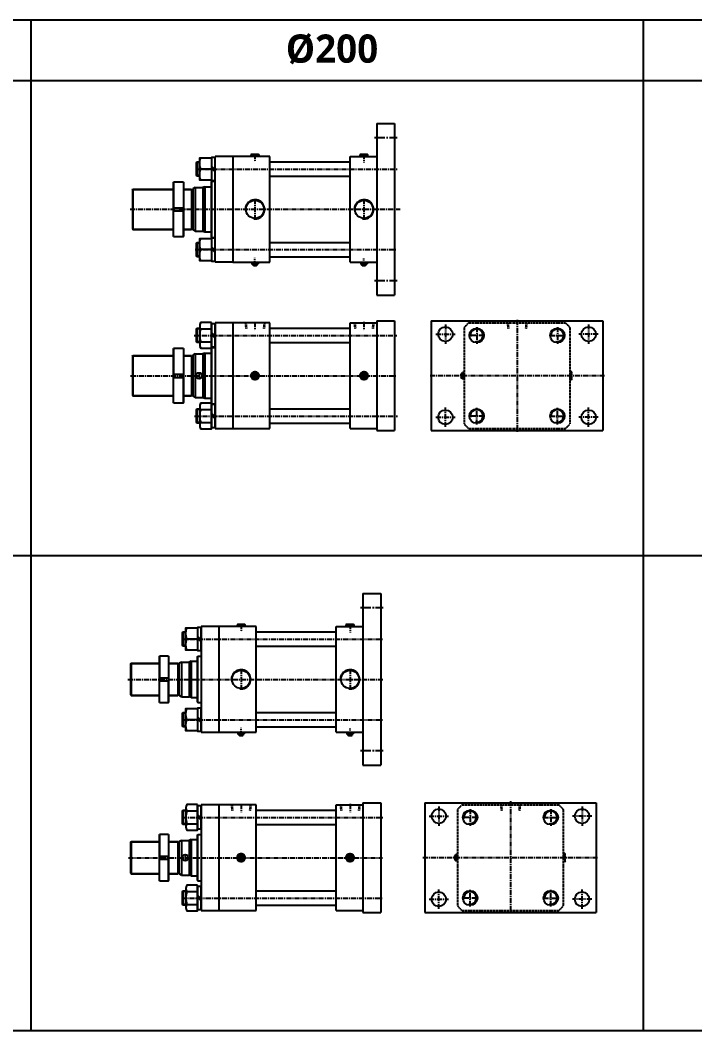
# Model space of a CAD drawing. Extents: x -819 to 29893, y -8942 to 3948.
# Drawn here: x 4789 to 6461, y 0 to 2506 of the extents above; entities that cross this region are included whole.
import ezdxf

# ---------------------------------------------------------------- set-up
doc = ezdxf.new("R2010")
doc.units = 0
doc.header["$LTSCALE"] = 10
doc.header["$MEASUREMENT"] = 0
for name, pattern in [('CENTER', [2, 1.25, -0.25, 0.25, -0.25]), ('CENTERX2', [4, 2.5, -0.5, 0.5, -0.5]), ('HIDDEN', [0.375, 0.25, -0.125])]:
    doc.linetypes.add(name, pattern=pattern)
doc.layers.get('0').update_dxf_attribs({"linetype": 'CONTINUOUS'})
for name, color, linetype in [('CEN', 1, 'CENTERX2'), ('CENTER', 1, 'CENTER'), ('DIM', 2, 'CONTINUOUS'), ('ML', 7, 'CONTINUOUS'), ('THIN', 3, 'CONTINUOUS')]:
    doc.layers.add(name, color=color, linetype=linetype)
doc.styles.add('문자', font='romans.shx')

msp = doc.modelspace()

# ---------------------------------------------------------------- linework, layer by layer
for p, q in [((8133.3, 2505.7), (0, 2505.7)), ((4816.4, 0), (4816.4, 2505.7)), ((6334.2, 0), (6334.2, 2505.7)), ((8133.3, 2355.7), (0, 2355.7)), ((8133.3, 1177.9), (0, 1177.9)), ((8133.3, 0), (0, 0))]:
    msp.add_line(p, q)
at = {"layer": 'CEN', "color": 1, "linetype": 'CENTER', "ltscale": 1.5}
for p, q in [((5723.3, 2214.3), (5667.3, 2214.3)), ((5723.3, 1859.3), (5667.3, 1859.3)), ((5688.8, 1048.9), (5632.8, 1048.9)), ((5688.8, 693.9), (5632.8, 693.9))]:
    msp.add_line(p, q, dxfattribs=at)
at = {"layer": 'CEN', "color": 1, "linetype": 'CENTER'}
for p, q in [((5843.3, 1751.2), (5843.3, 1703.2)), ((6198.3, 1751.2), (6198.3, 1703.2)), ((5819.3, 1727.2), (5867.3, 1727.2)), ((6222.3, 1727.2), (6174.3, 1727.2)), ((5843.3, 1497.2), (5843.3, 1545.2)), ((6198.3, 1497.2), (6198.3, 1545.2)), ((5819.3, 1521.2), (5867.3, 1521.2)), ((6222.3, 1521.2), (6174.3, 1521.2)), ((5826.9, 556.2), (5826.9, 508.2)), ((6181.9, 556.2), (6181.9, 508.2)), ((5802.9, 532.2), (5850.9, 532.2)), ((6205.9, 532.2), (6157.9, 532.2)), ((5802.9, 326.2), (5850.9, 326.2)), ((5826.9, 302.2), (5826.9, 350.2)), ((6205.9, 326.2), (6157.9, 326.2)), ((6181.9, 302.2), (6181.9, 350.2))]:
    msp.add_line(p, q, dxfattribs=at)
at = {"layer": 'CENTER'}
for p, q in [((5920.8, 1744.9), (5920.8, 1703.5)), ((6120.8, 1744.9), (6120.8, 1703.5)), ((5938.8, 1724.2), (5902.9, 1724.2)), ((6102.9, 1724.2), (6138.8, 1724.2)), ((5920.8, 1503.5), (5920.8, 1544.9)), ((6120.8, 1503.5), (6120.8, 1544.9)), ((5938.8, 1524.2), (5902.9, 1524.2)), ((6102.9, 1524.2), (6138.8, 1524.2)), ((5922.3, 529.2), (5886.4, 529.2)), ((5904.4, 549.9), (5904.4, 508.5)), ((6086.4, 529.2), (6122.3, 529.2)), ((6104.4, 549.9), (6104.4, 508.5)), ((5922.3, 329.2), (5886.4, 329.2)), ((5904.4, 308.5), (5904.4, 349.9)), ((6086.4, 329.2), (6122.3, 329.2)), ((6104.4, 308.5), (6104.4, 349.9))]:
    msp.add_line(p, q, dxfattribs=at)
at = {"layer": 'DIM', "color": 6, "linetype": 'HIDDEN'}
for p, q in [((5347.4, 1755.2), (5348.7, 1740.2)), ((5348.9, 1755.2), (5350.2, 1740.2)), ((5393.7, 1755.2), (5392.4, 1740.2)), ((5395.2, 1755.2), (5393.9, 1740.2)), ((5617.4, 1755.2), (5618.7, 1740.2)), ((5618.9, 1755.2), (5620.2, 1740.2)), ((5663.7, 1755.2), (5662.4, 1740.2)), ((5665.2, 1755.2), (5663.9, 1740.2)), ((5996.9, 1755.2), (5998.3, 1740.2)), ((5998.4, 1755.2), (5999.7, 1740.2)), ((6043.3, 1755.2), (6042, 1740.2)), ((6044.7, 1755.2), (6043.4, 1740.2)), ((5312.9, 560.2), (5314.2, 545.2)), ((5314.4, 560.2), (5315.7, 545.2)), ((5359.3, 560.2), (5357.9, 545.2)), ((5360.7, 560.2), (5359.4, 545.2)), ((5582.9, 560.2), (5584.2, 545.2)), ((5584.4, 560.2), (5585.7, 545.2)), ((5629.3, 560.2), (5627.9, 545.2)), ((5630.7, 560.2), (5629.4, 545.2)), ((5980.5, 560.2), (5981.8, 545.2)), ((5981.9, 560.2), (5983.3, 545.2)), ((6026.8, 560.2), (6025.5, 545.2)), ((6028.3, 560.2), (6027, 545.2))]:
    msp.add_line(p, q, dxfattribs=at)
at = {"layer": 'ML'}
for p, q in [((5673.3, 2249.3), (5673.3, 1824.3)), ((5673.3, 2249.3), (5717.3, 2249.3)), ((5717.3, 2249.3), (5717.3, 1824.3)), ((5408.3, 2167.8), (5272.3, 2167.8)), ((5272.3, 1905.8), (5272.3, 2167.8)), ((5316.3, 2167.8), (5316.3, 1905.8)), ((5362.3, 2172.8), (5361.3, 2171.8)), ((5381.3, 2171.8), (5361.3, 2171.8)), ((5361.3, 2171.8), (5361.3, 2167.8)), ((5380.3, 2172.8), (5362.3, 2172.8)), ((5380.3, 2172.8), (5381.3, 2171.8)), ((5381.3, 2167.8), (5381.3, 2171.8)), ((5408.3, 1905.8), (5408.3, 2167.8)), ((5607.3, 1905.8), (5607.3, 2167.8)), ((5607.3, 2167.8), (5673.3, 2167.8)), ((5632.3, 2172.8), (5631.3, 2171.8)), ((5651.3, 2171.8), (5631.3, 2171.8)), ((5631.3, 2171.8), (5631.3, 2167.8)), ((5650.3, 2172.8), (5632.3, 2172.8)), ((5650.3, 2172.8), (5651.3, 2171.8)), ((5651.3, 2167.8), (5651.3, 2171.8)), ((5228.5, 2118.8), (5228.5, 2154.8)), ((5263.3, 2136.8), (5236.8, 2136.8)), ((5263.3, 2143.8), (5272.3, 2134.8)), ((5263.3, 2138.7), (5272.3, 2129.7)), ((5262.3, 2104.8), (5264.3, 2106.8)), ((5264.3, 1966.8), (5264.3, 2106.8)), ((5264.3, 2106.8), (5272.3, 2106.8)), ((5067.3, 2085.3), (5068.8, 2086.8)), ((5067.3, 2085.3), (5067.3, 1988.3)), ((5068.8, 2086.8), (5168.1, 2086.8)), ((5068.8, 2086.8), (5068.8, 1986.8)), ((5168.1, 2103.3), (5169.1, 2104.3)), ((5168.1, 2103.3), (5168.1, 1970.3)), ((5169.1, 2104.3), (5169.1, 2040.8)), ((5194.1, 2104.3), (5169.1, 2104.3)), ((5194.1, 2104.3), (5194.1, 2040.8)), ((5194.1, 2104.3), (5195.1, 2103.3)), ((5195.1, 1970.3), (5195.1, 2103.3)), ((5195.1, 2086.8), (5214.3, 2086.8)), ((5214.3, 2086.8), (5214.3, 1986.8)), ((5214.3, 2085.3), (5217.3, 2085.3)), ((5223.3, 2090.8), (5217.3, 2087.3)), ((5217.3, 2087.3), (5217.3, 1986.2)), ((5223.3, 2090.8), (5223.3, 1982.8)), ((5223.3, 2090.8), (5242.3, 2090.8)), ((5247.3, 2092.8), (5242.3, 2090.8)), ((5242.3, 2090.8), (5242.3, 1982.8)), ((5247.3, 2092.8), (5247.3, 1980.8)), ((5247.3, 2092.8), (5262.3, 2092.8)), ((5262.3, 2104.8), (5262.3, 1968.8)), ((5168.1, 2040.8), (5195.1, 2040.8)), ((5168.1, 2032.8), (5195.1, 2032.8)), ((5169.1, 1969.3), (5169.1, 2032.8)), ((5194.1, 1969.3), (5194.1, 2032.8)), ((5067.3, 1988.3), (5068.8, 1986.8)), ((5068.8, 1986.8), (5168.1, 1986.8)), ((5195.1, 1986.8), (5214.3, 1986.8)), ((5214.3, 1988.3), (5217.3, 1988.3)), ((5223.3, 1982.8), (5217.3, 1986.2)), ((5223.3, 1982.8), (5242.3, 1982.8)), ((5242.3, 1982.8), (5247.3, 1980.8)), ((5247.3, 1980.8), (5262.3, 1980.8)), ((5169.1, 1969.3), (5168.1, 1970.3)), ((5169.1, 1969.3), (5194.1, 1969.3)), ((5194.1, 1969.3), (5195.1, 1970.3)), ((5228.5, 1918.8), (5228.5, 1954.8)), ((5264.3, 1966.8), (5262.3, 1968.8)), ((5264.3, 1966.8), (5272.3, 1966.8)), ((5263.3, 1936.8), (5236.8, 1936.8)), ((5263.3, 1943.8), (5272.3, 1934.8)), ((5263.3, 1938.7), (5272.3, 1929.7)), ((5316.3, 1905.8), (5272.3, 1905.8)), ((5316.3, 1905.8), (5408.3, 1905.8)), ((5363.3, 1905.8), (5363.3, 1901.8)), ((5370, 1900.8), (5370, 1905.8)), ((5372.6, 1900.8), (5372.6, 1905.8)), ((5379.3, 1905.8), (5379.3, 1901.8)), ((5607.3, 1905.8), (5673.3, 1905.8)), ((5633.3, 1905.8), (5633.3, 1901.8)), ((5640, 1900.8), (5640, 1905.8)), ((5642.6, 1900.8), (5642.6, 1905.8)), ((5649.3, 1905.8), (5649.3, 1901.8)), ((5363.3, 1901.8), (5370, 1901.8)), ((5364.3, 1900.8), (5363.3, 1901.8)), ((5364.3, 1900.8), (5378.3, 1900.8)), ((5366.3, 1900.8), (5366.3, 1898.8)), ((5366.3, 1898.8), (5376.3, 1898.8)), ((5367.3, 1897.8), (5366.3, 1898.8)), ((5367.3, 1897.8), (5375.3, 1897.8)), ((5379.3, 1901.8), (5372.6, 1901.8)), ((5375.3, 1897.8), (5376.3, 1898.8)), ((5376.3, 1900.8), (5376.3, 1898.8)), ((5378.3, 1900.8), (5379.3, 1901.8)), ((5633.3, 1901.8), (5640, 1901.8)), ((5634.3, 1900.8), (5633.3, 1901.8)), ((5634.3, 1900.8), (5648.3, 1900.8)), ((5636.3, 1900.8), (5636.3, 1898.8)), ((5637.3, 1897.8), (5636.3, 1898.8)), ((5636.3, 1898.8), (5646.3, 1898.8)), ((5637.3, 1897.8), (5645.3, 1897.8)), ((5649.3, 1901.8), (5642.6, 1901.8)), ((5645.3, 1897.8), (5646.3, 1898.8)), ((5646.3, 1900.8), (5646.3, 1898.8)), ((5648.3, 1900.8), (5649.3, 1901.8)), ((5673.3, 1824.3), (5717.3, 1824.3)), ((5316.3, 1755.2), (5272.3, 1755.2)), ((5272.3, 1755.2), (5272.3, 1493.2)), ((5316.3, 1755.2), (5316.3, 1493.2)), ((5408.3, 1755.2), (5316.3, 1755.2)), ((5408.3, 1493.2), (5408.3, 1755.2)), ((5607.3, 1493.2), (5607.3, 1755.2)), ((5607.3, 1755.2), (5673.3, 1755.2)), ((5673.3, 1760.2), (5673.3, 1488.2)), ((5673.3, 1760.2), (5717.3, 1760.2)), ((5717.3, 1760.2), (5717.3, 1488.2)), ((5808.3, 1760.2), (6233.3, 1760.2)), ((5808.3, 1760.2), (5808.3, 1488.2)), ((6233.3, 1760.2), (6233.3, 1488.2)), ((5228.5, 1706.2), (5228.5, 1742.2)), ((5234.3, 1748), (5234.3, 1700.4)), ((5236.8, 1740.1), (5263.3, 1740.1)), ((5263.3, 1731.3), (5272.3, 1722.3)), ((5236.8, 1708.4), (5263.3, 1708.4)), ((5263.3, 1726.2), (5272.3, 1717.2)), ((5168.1, 1690.7), (5169.1, 1691.7)), ((5168.1, 1690.7), (5168.1, 1557.7)), ((5194.1, 1691.7), (5169.1, 1691.7)), ((5169.1, 1691.7), (5169.1, 1628.2)), ((5194.1, 1691.7), (5194.1, 1628.2)), ((5194.1, 1691.7), (5195.1, 1690.7)), ((5195.1, 1557.7), (5195.1, 1690.7)), ((5247.3, 1680.2), (5242.3, 1678.2)), ((5247.3, 1680.2), (5247.3, 1568.2)), ((5247.3, 1680.2), (5262.3, 1680.2)), ((5262.3, 1692.2), (5262.6, 1692.5)), ((5262.3, 1692.2), (5262.3, 1556.2)), ((5263.3, 1693.2), (5264.3, 1694.2)), ((5264.3, 1694.2), (5272.3, 1694.2)), ((5264.3, 1554.2), (5264.3, 1694.2)), ((5067.3, 1672.7), (5068.8, 1674.2)), ((5067.3, 1672.7), (5067.3, 1575.7)), ((5068.8, 1674.2), (5168.1, 1674.2)), ((5068.8, 1674.2), (5068.8, 1574.2)), ((5195.1, 1674.2), (5214.3, 1674.2)), ((5214.3, 1674.2), (5214.3, 1574.2)), ((5214.3, 1672.7), (5217.3, 1672.7)), ((5223.3, 1678.2), (5217.3, 1674.8)), ((5217.3, 1674.8), (5217.3, 1573.7)), ((5223.3, 1678.2), (5242.3, 1678.2)), ((5223.3, 1678.2), (5223.3, 1570.2)), ((5242.3, 1678.2), (5242.3, 1570.2)), ((5370, 1632.1), (5363.4, 1625.5)), ((5372.6, 1632.1), (5379.2, 1625.5)), ((5640, 1632.1), (5633.4, 1625.5)), ((5642.6, 1632.1), (5649.2, 1625.5)), ((5168.1, 1628.2), (5195.1, 1628.2)), ((5168.1, 1620.2), (5195.1, 1620.2)), ((5169.1, 1556.7), (5169.1, 1620.2)), ((5194.1, 1556.7), (5194.1, 1620.2)), ((5363.4, 1622.9), (5370, 1616.3)), ((5379.2, 1622.9), (5372.6, 1616.3)), ((5633.4, 1622.9), (5640, 1616.3)), ((5649.2, 1622.9), (5642.6, 1616.3)), ((5067.3, 1575.7), (5068.8, 1574.2)), ((5068.8, 1574.2), (5168.1, 1574.2)), ((5169.1, 1556.7), (5168.1, 1557.7)), ((5169.1, 1556.7), (5194.1, 1556.7)), ((5194.1, 1556.7), (5195.1, 1557.7)), ((5195.1, 1574.2), (5214.3, 1574.2)), ((5214.3, 1575.7), (5217.3, 1575.7)), ((5223.3, 1570.2), (5217.3, 1573.7)), ((5223.3, 1570.2), (5242.3, 1570.2)), ((5242.3, 1570.2), (5247.3, 1568.2)), ((5247.3, 1568.2), (5262.3, 1568.2)), ((5262.6, 1556), (5262.3, 1556.2)), ((5264.3, 1554.2), (5263.3, 1555.2)), ((5264.3, 1554.2), (5272.3, 1554.2)), ((5228.5, 1506.2), (5228.5, 1542.2)), ((5234.3, 1548), (5234.3, 1500.4)), ((5236.8, 1540.1), (5263.3, 1540.1)), ((5263.3, 1531.3), (5272.3, 1522.3)), ((5236.8, 1508.4), (5263.3, 1508.4)), ((5263.3, 1526.2), (5272.3, 1517.2)), ((5272.3, 1493.2), (5408.3, 1493.2)), ((5607.3, 1493.2), (5673.3, 1493.2)), ((5673.3, 1488.2), (5717.3, 1488.2)), ((5808.3, 1488.2), (6233.3, 1488.2)), ((5638.8, 1083.9), (5638.8, 658.9)), ((5638.8, 1083.9), (5682.8, 1083.9)), ((5682.8, 1083.9), (5682.8, 658.9)), ((5281.8, 1002.4), (5237.8, 1002.4)), ((5237.8, 1002.4), (5237.8, 740.4)), ((5281.8, 1002.4), (5281.8, 740.4)), ((5373.8, 1002.4), (5281.8, 1002.4)), ((5327.8, 1007.4), (5326.8, 1006.4)), ((5346.8, 1006.4), (5326.8, 1006.4)), ((5326.8, 1006.4), (5326.8, 1002.4)), ((5345.8, 1007.4), (5327.8, 1007.4)), ((5345.8, 1007.4), (5346.8, 1006.4)), ((5346.8, 1002.4), (5346.8, 1006.4)), ((5373.8, 740.4), (5373.8, 1002.4)), ((5572.8, 740.4), (5572.8, 1002.4)), ((5572.8, 1002.4), (5638.8, 1002.4)), ((5597.8, 1007.4), (5596.8, 1006.4)), ((5616.8, 1006.4), (5596.8, 1006.4)), ((5596.8, 1006.4), (5596.8, 1002.4)), ((5615.8, 1007.4), (5597.8, 1007.4)), ((5615.8, 1007.4), (5616.8, 1006.4)), ((5616.8, 1002.4), (5616.8, 1006.4)), ((5194, 953.4), (5194, 989.4)), ((5228.8, 978.5), (5237.8, 969.5)), ((5228.8, 971.4), (5202.3, 971.4)), ((5228.8, 973.4), (5237.8, 964.4)), ((5133.7, 927.9), (5134.7, 928.9)), ((5133.7, 927.9), (5133.7, 814.9)), ((5134.7, 928.9), (5134.7, 875.4)), ((5156.7, 928.9), (5134.7, 928.9)), ((5156.7, 928.9), (5156.7, 875.4)), ((5156.7, 928.9), (5157.7, 927.9)), ((5157.7, 814.9), (5157.7, 927.9)), ((5227.8, 926.9), (5229.8, 928.9)), ((5229.8, 813.9), (5229.8, 928.9)), ((5229.8, 928.9), (5237.8, 928.9)), ((5062.8, 909.9), (5064.3, 911.4)), ((5062.8, 909.9), (5062.8, 832.9)), ((5064.3, 911.4), (5064.3, 831.4)), ((5064.3, 911.4), (5133.7, 911.4)), ((5157.7, 911.4), (5179.8, 911.4)), ((5179.8, 911.4), (5179.8, 831.4)), ((5179.8, 909.9), (5182.8, 909.9)), ((5188.8, 914.4), (5182.8, 911)), ((5182.8, 911), (5182.8, 831.9)), ((5188.8, 914.4), (5188.8, 828.4)), ((5188.8, 914.4), (5207.8, 914.4)), ((5212.8, 916.4), (5207.8, 914.4)), ((5207.8, 914.4), (5207.8, 828.4)), ((5212.8, 916.4), (5212.8, 826.4)), ((5212.8, 916.4), (5227.8, 916.4)), ((5227.8, 926.9), (5227.8, 815.9)), ((5133.7, 875.4), (5157.7, 875.4)), ((5133.7, 867.4), (5157.7, 867.4)), ((5134.7, 813.9), (5134.7, 867.4)), ((5156.7, 813.9), (5156.7, 867.4)), ((5062.8, 832.9), (5064.3, 831.4)), ((5064.3, 831.4), (5133.7, 831.4)), ((5157.7, 831.4), (5179.8, 831.4)), ((5179.8, 832.9), (5182.8, 832.9)), ((5188.8, 828.4), (5182.8, 831.9)), ((5188.8, 828.4), (5207.8, 828.4)), ((5212.8, 826.4), (5207.8, 828.4)), ((5134.7, 813.9), (5133.7, 814.9)), ((5134.7, 813.9), (5156.7, 813.9)), ((5156.7, 813.9), (5157.7, 814.9)), ((5212.8, 826.4), (5227.8, 826.4)), ((5227.8, 815.9), (5229.8, 813.9)), ((5229.8, 813.9), (5237.8, 813.9)), ((5194, 753.4), (5194, 789.4)), ((5228.8, 778.5), (5237.8, 769.5)), ((5228.8, 771.4), (5202.3, 771.4)), ((5228.8, 773.4), (5237.8, 764.4)), ((5237.8, 740.4), (5373.8, 740.4)), ((5328.8, 740.4), (5328.8, 736.4)), ((5328.8, 736.4), (5335.5, 736.4)), ((5329.8, 735.4), (5328.8, 736.4)), ((5329.8, 735.4), (5343.8, 735.4)), ((5331.8, 735.4), (5331.8, 733.4)), ((5331.8, 733.4), (5341.8, 733.4)), ((5332.8, 732.4), (5331.8, 733.4)), ((5332.8, 732.4), (5340.8, 732.4)), ((5335.5, 735.4), (5335.5, 740.4)), ((5338.1, 735.4), (5338.1, 740.4)), ((5344.8, 736.4), (5338.1, 736.4)), ((5340.8, 732.4), (5341.8, 733.4)), ((5341.8, 735.4), (5341.8, 733.4)), ((5343.8, 735.4), (5344.8, 736.4)), ((5344.8, 740.4), (5344.8, 736.4)), ((5572.8, 740.4), (5638.8, 740.4)), ((5598.8, 740.4), (5598.8, 736.4)), ((5598.8, 736.4), (5605.5, 736.4)), ((5599.8, 735.4), (5598.8, 736.4)), ((5599.8, 735.4), (5613.8, 735.4)), ((5601.8, 735.4), (5601.8, 733.4)), ((5602.8, 732.4), (5601.8, 733.4)), ((5601.8, 733.4), (5611.8, 733.4)), ((5602.8, 732.4), (5610.8, 732.4)), ((5605.5, 735.4), (5605.5, 740.4)), ((5608.1, 735.4), (5608.1, 740.4)), ((5614.8, 736.4), (5608.1, 736.4)), ((5610.8, 732.4), (5611.8, 733.4)), ((5611.8, 735.4), (5611.8, 733.4)), ((5613.8, 735.4), (5614.8, 736.4)), ((5614.8, 740.4), (5614.8, 736.4)), ((5638.8, 658.9), (5682.8, 658.9)), ((5199.8, 553), (5199.8, 505.4)), ((5281.8, 560.2), (5237.8, 560.2)), ((5237.8, 560.2), (5237.8, 298.2)), ((5281.8, 560.2), (5281.8, 298.2)), ((5373.8, 560.2), (5281.8, 560.2)), ((5373.8, 298.2), (5373.8, 560.2)), ((5572.8, 298.2), (5572.8, 560.2)), ((5572.8, 560.2), (5638.8, 560.2)), ((5638.8, 565.2), (5638.8, 293.2)), ((5638.8, 565.2), (5682.8, 565.2)), ((5682.8, 565.2), (5682.8, 293.2)), ((5791.9, 565.2), (6216.9, 565.2)), ((5791.9, 565.2), (5791.9, 293.2)), ((6216.9, 565.2), (6216.9, 293.2)), ((5194, 511.2), (5194, 547.2)), ((5202.3, 545.1), (5228.8, 545.1)), ((5228.8, 536.2), (5237.8, 527.2)), ((5228.8, 531.1), (5237.8, 522.1)), ((5202.3, 513.3), (5228.8, 513.3)), ((5133.7, 485.7), (5134.7, 486.7)), ((5133.7, 485.7), (5133.7, 372.7)), ((5156.7, 486.7), (5134.7, 486.7)), ((5134.7, 486.7), (5134.7, 433.2)), ((5156.7, 486.7), (5157.7, 485.7)), ((5156.7, 486.7), (5156.7, 433.2)), ((5157.7, 372.7), (5157.7, 485.7)), ((5227.8, 484.7), (5229.8, 486.7)), ((5227.8, 484.7), (5227.8, 373.7)), ((5229.8, 486.7), (5237.8, 486.7)), ((5229.8, 371.7), (5229.8, 486.7)), ((5062.8, 467.7), (5064.3, 469.2)), ((5062.8, 467.7), (5062.8, 390.7)), ((5064.3, 469.2), (5133.7, 469.2)), ((5064.3, 469.2), (5064.3, 389.2)), ((5157.7, 469.2), (5179.8, 469.2)), ((5179.8, 469.2), (5179.8, 389.2)), ((5179.8, 467.7), (5182.8, 467.7)), ((5188.8, 472.2), (5182.8, 468.7)), ((5182.8, 468.7), (5182.8, 389.6)), ((5188.8, 472.2), (5207.8, 472.2)), ((5188.8, 472.2), (5188.8, 386.2)), ((5212.8, 474.2), (5207.8, 472.2)), ((5207.8, 472.2), (5207.8, 386.2)), ((5212.8, 474.2), (5212.8, 384.2)), ((5212.8, 474.2), (5227.8, 474.2)), ((5133.7, 433.2), (5157.7, 433.2)), ((5335.5, 437.1), (5328.9, 430.5)), ((5328.9, 427.9), (5335.5, 421.3)), ((5338.1, 437.1), (5344.7, 430.5)), ((5344.7, 427.9), (5338.1, 421.3)), ((5605.5, 437.1), (5598.9, 430.5)), ((5598.9, 427.9), (5605.5, 421.3)), ((5608.1, 437.1), (5614.7, 430.5)), ((5614.7, 427.9), (5608.1, 421.3)), ((5133.7, 425.2), (5157.7, 425.2)), ((5134.7, 371.7), (5134.7, 425.2)), ((5156.7, 371.7), (5156.7, 425.2)), ((5062.8, 390.7), (5064.3, 389.2)), ((5064.3, 389.2), (5133.7, 389.2)), ((5157.7, 389.2), (5179.8, 389.2)), ((5179.8, 390.7), (5182.8, 390.7)), ((5188.8, 386.2), (5182.8, 389.6)), ((5188.8, 386.2), (5207.8, 386.2)), ((5212.8, 384.2), (5207.8, 386.2)), ((5212.8, 384.2), (5227.8, 384.2)), ((5134.7, 371.7), (5133.7, 372.7)), ((5134.7, 371.7), (5156.7, 371.7)), ((5156.7, 371.7), (5157.7, 372.7)), ((5199.8, 353), (5199.8, 305.4)), ((5227.8, 373.7), (5229.8, 371.7)), ((5229.8, 371.7), (5237.8, 371.7)), ((5194, 311.2), (5194, 347.2)), ((5202.3, 345.1), (5228.8, 345.1)), ((5228.8, 336.2), (5237.8, 327.2)), ((5228.8, 331.1), (5237.8, 322.1)), ((5202.3, 313.3), (5228.8, 313.3)), ((5237.8, 298.2), (5373.8, 298.2)), ((5572.8, 298.2), (5638.8, 298.2)), ((5638.8, 293.2), (5682.8, 293.2)), ((5791.9, 293.2), (6216.9, 293.2))]:
    msp.add_line(p, q, dxfattribs=at)
at = {"layer": 'ML', "color": 2}
for p, q in [((5361.8, 2172.3), (5361.8, 2167.8)), ((5380.8, 2167.8), (5380.8, 2172.3)), ((5631.8, 2172.3), (5631.8, 2167.8)), ((5650.8, 2167.8), (5650.8, 2172.3)), ((5067.8, 2085.8), (5168.1, 2085.8)), ((5195.1, 2085.8), (5214.3, 2085.8)), ((5067.8, 1987.8), (5168.1, 1987.8)), ((5195.1, 1987.8), (5214.3, 1987.8)), ((5366.8, 1900.8), (5366.8, 1898.3)), ((5375.8, 1900.8), (5375.8, 1898.3)), ((5636.8, 1900.8), (5636.8, 1898.3)), ((5645.8, 1900.8), (5645.8, 1898.3)), ((5067.8, 1673.2), (5168.1, 1673.2)), ((5195.1, 1673.2), (5214.3, 1673.2)), ((5067.8, 1575.2), (5168.1, 1575.2)), ((5195.1, 1575.2), (5214.3, 1575.2)), ((5327.3, 1006.9), (5327.3, 1002.4)), ((5346.3, 1002.4), (5346.3, 1006.9)), ((5597.3, 1006.9), (5597.3, 1002.4)), ((5616.3, 1002.4), (5616.3, 1006.9)), ((5063.3, 910.4), (5133.7, 910.4)), ((5157.7, 910.4), (5179.8, 910.4)), ((5063.3, 832.4), (5133.7, 832.4)), ((5157.7, 832.4), (5179.8, 832.4)), ((5332.3, 735.4), (5332.3, 732.9)), ((5341.3, 735.4), (5341.3, 732.9)), ((5602.3, 735.4), (5602.3, 732.9)), ((5611.3, 735.4), (5611.3, 732.9)), ((5063.3, 468.2), (5133.7, 468.2)), ((5157.7, 468.2), (5179.8, 468.2)), ((5063.3, 390.2), (5133.7, 390.2)), ((5157.7, 390.2), (5179.8, 390.2))]:
    msp.add_line(p, q, dxfattribs=at)
at = {"layer": 'ML', "color": 1, "linetype": 'CENTER'}
for p, q in [((5371.3, 2174.6), (5371.3, 2154.2)), ((5641.3, 2173.4), (5641.3, 2153)), ((5225.8, 2136.8), (5724.5, 2136.8)), ((5371.3, 2063), (5371.3, 2010.5)), ((5641.3, 2063), (5641.3, 2010.5)), ((5061.5, 2036.8), (5730.8, 2036.8)), ((5223.2, 1936.8), (5721.5, 1936.8)), ((5371.3, 1895.8), (5371.3, 1916.2)), ((5641.3, 1895.2), (5641.3, 1915.6)), ((5371.3, 1757.5), (5371.3, 1737.1)), ((5641.3, 1757.5), (5641.3, 1737.1)), ((6020.8, 1762.6), (6020.8, 1485.2)), ((5220.5, 1724.2), (5722.5, 1724.2)), ((5232.8, 1632.5), (5232.8, 1616)), ((5371.3, 1635.2), (5371.3, 1613.2)), ((5641.3, 1635.2), (5641.3, 1613.2)), ((5063.1, 1624.2), (5723.1, 1624.2)), ((6237.6, 1624.2), (5803.6, 1624.2)), ((5221.2, 1524.2), (5724.3, 1524.2)), ((5336.8, 1009.3), (5336.8, 988.9)), ((5606.8, 1008.1), (5606.8, 987.7)), ((5190.2, 971.4), (5690, 971.4)), ((5336.8, 897.7), (5336.8, 845.2)), ((5606.8, 897.7), (5606.8, 845.2)), ((5055.9, 871.4), (5688, 871.4)), ((5190.1, 771.4), (5687.1, 771.4)), ((5336.8, 730.5), (5336.8, 750.9)), ((5606.8, 729.9), (5606.8, 750.3)), ((5336.8, 562.5), (5336.8, 542)), ((5606.8, 562.5), (5606.8, 542)), ((6004.4, 569.1), (6004.4, 289.3)), ((5190.7, 529.2), (5690, 529.2)), ((5057.4, 429.2), (5687.7, 429.2)), ((5198.3, 437.4), (5198.3, 420.9)), ((5336.8, 440.2), (5336.8, 418.2)), ((5606.8, 440.2), (5606.8, 418.2)), ((6220.2, 429.2), (5786.6, 429.2)), ((5189, 329.2), (5687.1, 329.2))]:
    msp.add_line(p, q, dxfattribs=at)
at = {"layer": 'ML', "color": 7, "linetype": 'Continuous'}
for p, q in [((5408.3, 2154.8), (5607.3, 2154.8)), ((5408.3, 2118.8), (5607.3, 2118.8)), ((5408.3, 1954.8), (5607.3, 1954.8)), ((5408.3, 1918.8), (5607.3, 1918.8)), ((5408.3, 1742.2), (5607.3, 1742.2)), ((5408.3, 1706.2), (5607.3, 1706.2)), ((5408.3, 1542.2), (5607.3, 1542.2)), ((5408.3, 1506.2), (5607.3, 1506.2)), ((5373.8, 989.4), (5572.8, 989.4)), ((5373.8, 953.4), (5572.8, 953.4)), ((5373.8, 789.4), (5572.8, 789.4)), ((5373.8, 753.4), (5572.8, 753.4)), ((5373.8, 547.2), (5572.8, 547.2)), ((5373.8, 511.2), (5572.8, 511.2)), ((5373.8, 347.2), (5572.8, 347.2)), ((5373.8, 311.2), (5572.8, 311.2))]:
    msp.add_line(p, q, dxfattribs=at)
at = {"layer": 'ML', "color": 6, "linetype": 'HIDDEN'}
for p, q in [((5901.1, 1755.2), (5920.8, 1755.2)), ((5920.8, 1755.2), (6120.8, 1755.2)), ((6120.8, 1755.2), (6140.6, 1755.2)), ((5889.8, 1744), (5889.8, 1504.5)), ((6151.8, 1744), (6151.8, 1504.5)), ((5881.8, 1628.2), (5882.8, 1629.2)), ((5884.8, 1628.7), (5882.3, 1628.7)), ((5882.8, 1629.2), (5882.8, 1619.2)), ((5884.8, 1629.2), (5882.8, 1629.2)), ((5884.8, 1631.2), (5885.8, 1632.2)), ((5884.8, 1631.2), (5884.8, 1617.2)), ((5885.8, 1632.2), (5885.8, 1625.5)), ((5889.8, 1632.2), (5885.8, 1632.2)), ((6155.8, 1634.2), (6151.8, 1634.2)), ((6156.3, 1633.7), (6151.8, 1633.7)), ((6155.8, 1614.2), (6155.8, 1634.2)), ((6156.8, 1633.2), (6155.8, 1634.2)), ((6156.8, 1615.2), (6156.8, 1633.2)), ((5881.8, 1628.2), (5881.8, 1620.2)), ((5881.8, 1620.2), (5882.8, 1619.2)), ((5884.8, 1619.7), (5882.3, 1619.7)), ((5884.8, 1619.2), (5882.8, 1619.2)), ((5884.8, 1625.5), (5889.8, 1625.5)), ((5884.8, 1622.9), (5889.8, 1622.9)), ((5884.8, 1617.2), (5885.8, 1616.2)), ((5885.8, 1616.2), (5885.8, 1622.9)), ((5889.8, 1616.2), (5885.8, 1616.2)), ((6151.8, 1614.7), (6156.3, 1614.7)), ((6151.8, 1614.2), (6155.8, 1614.2)), ((6156.8, 1615.2), (6155.8, 1614.2)), ((5901.1, 1493.2), (5920.8, 1493.2)), ((5920.8, 1493.2), (6120.8, 1493.2)), ((6120.8, 1493.2), (6140.6, 1493.2)), ((5884.6, 560.2), (5903.1, 560.2)), ((5903.1, 560.2), (6104.4, 560.2)), ((6104.4, 560.2), (6124.1, 560.2)), ((5873.4, 549), (5873.4, 309.4)), ((6135.4, 549), (6135.4, 309.4)), ((5865.4, 433.2), (5866.4, 434.2)), ((5865.4, 433.2), (5865.4, 425.2)), ((5868.4, 433.7), (5865.9, 433.7)), ((5866.4, 434.2), (5866.4, 424.2)), ((5868.4, 434.2), (5866.4, 434.2)), ((5868.4, 436.2), (5869.4, 437.2)), ((5868.4, 436.2), (5868.4, 422.2)), ((5868.4, 430.5), (5873.4, 430.5)), ((5868.4, 427.9), (5873.4, 427.9)), ((5869.4, 437.2), (5869.4, 430.5)), ((5873.4, 437.2), (5869.4, 437.2)), ((5869.4, 421.2), (5869.4, 427.9)), ((6139.4, 439.2), (6135.4, 439.2)), ((6139.9, 438.7), (6135.4, 438.7)), ((6139.4, 419.2), (6139.4, 439.2)), ((6140.4, 438.2), (6139.4, 439.2)), ((6140.4, 420.2), (6140.4, 438.2)), ((5865.4, 425.2), (5866.4, 424.2)), ((5868.4, 424.7), (5865.9, 424.7)), ((5868.4, 424.2), (5866.4, 424.2)), ((5868.4, 422.2), (5869.4, 421.2)), ((5873.4, 421.2), (5869.4, 421.2)), ((6135.4, 419.7), (6139.9, 419.7)), ((6135.4, 419.2), (6139.4, 419.2)), ((6140.4, 420.2), (6139.4, 419.2)), ((5884.6, 298.2), (5904.4, 298.2)), ((5904.4, 298.2), (6104.4, 298.2)), ((6104.4, 298.2), (6124.1, 298.2))]:
    msp.add_line(p, q, dxfattribs=at)
at = {"layer": 'ML'}
for points in [[(5263.3, 2109.3), (5234.3, 2109.3), (5234.3, 2164.3), (5263.3, 2164.3)], [(5263.3, 1909.3), (5234.3, 1909.3), (5234.3, 1964.3), (5263.3, 1964.3)], [(5228.8, 943.9), (5199.8, 943.9), (5199.8, 998.9), (5228.8, 998.9)], [(5228.8, 743.9), (5199.8, 743.9), (5199.8, 798.9), (5228.8, 798.9)]]:
    msp.add_lwpolyline(points, close=True, dxfattribs=at)
for points in [[(5236.8, 2109.3, -0.178633), (5236.8, 2136.8, -0.178633), (5236.8, 2164.3)], [(5236.8, 1909.3, -0.178633), (5236.8, 1936.8, -0.178633), (5236.8, 1964.3)], [(5263.3, 1756), (5236.8, 1756, 0.309401), (5236.8, 1740.1, 0.154701), (5236.8, 1708.4, 0.309401), (5236.8, 1692.5), (5263.3, 1692.5), (5263.3, 1756)], [(5263.3, 1556), (5236.8, 1556, 0.309401), (5236.8, 1540.1, 0.154701), (5236.8, 1508.4, 0.309401), (5236.8, 1492.5), (5263.3, 1492.5), (5263.3, 1556)], [(5202.3, 943.9, -0.178633), (5202.3, 971.4, -0.178633), (5202.3, 998.9)], [(5202.3, 743.9, -0.178633), (5202.3, 771.4, -0.178633), (5202.3, 798.9)], [(5228.8, 560.9), (5202.3, 560.9, 0.309401), (5202.3, 545.1, 0.154701), (5202.3, 513.3, 0.309401), (5202.3, 497.4), (5228.8, 497.4), (5228.8, 560.9)], [(5228.8, 360.9), (5202.3, 360.9, 0.309401), (5202.3, 345.1, 0.154701), (5202.3, 313.3, 0.309401), (5202.3, 297.4), (5228.8, 297.4), (5228.8, 360.9)]]:
    msp.add_lwpolyline(points, format="xyb", dxfattribs=at)
for points in [[(5272.3, 2108.3), (5272.3, 2165.2), (5263.3, 2165.2), (5263.3, 2108.3), (5272.3, 2108.3)], [(5234.3, 2118.8), (5228.5, 2118.8), (5226.3, 2120.9), (5226.3, 2152.6), (5228.5, 2154.8), (5234.3, 2154.8)], [(5234.3, 1918.8), (5228.5, 1918.8), (5226.3, 1920.9), (5226.3, 1952.6), (5228.5, 1954.8), (5234.3, 1954.8)], [(5272.3, 1908.3), (5272.3, 1965.2), (5263.3, 1965.2), (5263.3, 1908.3), (5272.3, 1908.3)], [(5234.3, 1706.2), (5228.5, 1706.2), (5226.3, 1708.4), (5226.3, 1740.1), (5228.5, 1742.2), (5234.3, 1742.2)], [(5272.3, 1695.8), (5272.3, 1752.7), (5263.3, 1752.7), (5263.3, 1695.8), (5272.3, 1695.8)], [(5234.3, 1506.2), (5228.5, 1506.2), (5226.3, 1508.4), (5226.3, 1540.1), (5228.5, 1542.2), (5234.3, 1542.2)], [(5272.3, 1495.8), (5272.3, 1552.7), (5263.3, 1552.7), (5263.3, 1495.8), (5272.3, 1495.8)], [(5199.8, 953.4), (5194, 953.4), (5191.8, 955.6), (5191.8, 987.3), (5194, 989.4), (5199.8, 989.4)], [(5237.8, 943), (5237.8, 999.9), (5228.8, 999.9), (5228.8, 943), (5237.8, 943)], [(5199.8, 753.4), (5194, 753.4), (5191.8, 755.6), (5191.8, 787.3), (5194, 789.4), (5199.8, 789.4)], [(5237.8, 743), (5237.8, 799.9), (5228.8, 799.9), (5228.8, 743), (5237.8, 743)], [(5237.8, 500.7), (5237.8, 557.6), (5228.8, 557.6), (5228.8, 500.7), (5237.8, 500.7)], [(5199.8, 511.2), (5194, 511.2), (5191.8, 513.3), (5191.8, 545), (5194, 547.2), (5199.8, 547.2)], [(5237.8, 300.7), (5237.8, 357.6), (5228.8, 357.6), (5228.8, 300.7), (5237.8, 300.7)], [(5199.8, 311.2), (5194, 311.2), (5191.8, 313.3), (5191.8, 345), (5194, 347.2), (5199.8, 347.2)]]:
    msp.add_lwpolyline(points, dxfattribs=at)
for centre, radius in [((5371.3, 2036.8), 22.4), ((5641.3, 2036.8), 22.4), ((5843.3, 1727.2), 18), ((5920.8, 1724.2), 18), ((6120.8, 1724.2), 18), ((6198.3, 1727.2), 18), ((5232.8, 1624.2), 7.5), ((5371.3, 1624.2), 10), ((5371.3, 1624.2), 8), ((5371.3, 1624.2), 4.5), ((5641.3, 1624.2), 10), ((5641.3, 1624.2), 8), ((5641.3, 1624.2), 4.5), ((5843.3, 1521.2), 18), ((5920.8, 1524.2), 18), ((6120.8, 1524.2), 18), ((6198.3, 1521.2), 18), ((5336.8, 871.4), 22.4), ((5606.8, 871.4), 22.4), ((5826.9, 532.2), 18), ((5904.4, 529.2), 18), ((6104.4, 529.2), 18), ((6181.9, 532.2), 18), ((5198.3, 429.2), 7.5), ((5336.8, 429.2), 10), ((5336.8, 429.2), 8), ((5336.8, 429.2), 4.5), ((5606.8, 429.2), 10), ((5606.8, 429.2), 8), ((5606.8, 429.2), 4.5), ((5826.9, 326.2), 18), ((5904.4, 329.2), 18), ((6104.4, 329.2), 18), ((6181.9, 326.2), 18)]:
    msp.add_circle(centre, radius, dxfattribs=at)
at = {"layer": 'ML', "color": 2}
for centre, radius, start, end in [((5371.3, 2036.8), 23.9, 262.2037, 186.1405), ((5641.3, 2036.8), 23.9, 262.2037, 186.1405), ((5920.8, 1724.2), 15.8, 256.4249, 190.606), ((6120.8, 1724.2), 15.8, 256.4249, 190.606), ((5371.3, 1624.2), 9.5, 261.4114, 188.1478), ((5371.3, 1624.2), 5, 257.904, 186.2569), ((5641.3, 1624.2), 9.5, 261.4114, 188.1478), ((5641.3, 1624.2), 5, 257.904, 186.2569), ((5920.8, 1524.2), 15.8, 256.4249, 190.606), ((6120.8, 1524.2), 15.8, 256.4249, 190.606), ((5336.8, 871.4), 23.9, 262.2037, 186.1405), ((5606.8, 871.4), 23.9, 262.2037, 186.1405), ((5904.4, 529.2), 15.8, 256.4249, 190.606), ((6104.4, 529.2), 15.8, 256.4249, 190.606), ((5336.8, 429.2), 9.5, 261.4114, 188.1478), ((5336.8, 429.2), 5, 257.904, 186.2569), ((5606.8, 429.2), 9.5, 261.4114, 188.1478), ((5606.8, 429.2), 5, 257.904, 186.2569), ((5904.4, 329.2), 15.8, 256.4249, 190.606), ((6104.4, 329.2), 15.8, 256.4249, 190.606)]:
    msp.add_arc(centre, radius, start, end, dxfattribs=at)
at = {"layer": 'ML', "color": 6, "linetype": 'HIDDEN'}
for centre, start, end in [((6020.8, 1624.2), 132.4363, 137.5637), ((6020.8, 1624.2), 42.4363, 47.5637), ((6020.8, 1624.2), 222.4363, 227.5637), ((6020.8, 1624.2), 312.4363, 317.5637), ((6004.4, 429.2), 132.4363, 137.5637), ((6004.4, 429.2), 42.4363, 47.5637), ((6004.4, 429.2), 222.4363, 227.5637), ((6004.4, 429.2), 312.4363, 317.5637)]:
    msp.add_arc(centre, 177.5, start, end, dxfattribs=at)
at = {"layer": 'THIN'}
for p, q in [((5234.3, 2152.6), (5226.3, 2152.6)), ((5234.3, 2120.9), (5226.3, 2120.9)), ((5234.3, 1952.6), (5226.3, 1952.6)), ((5234.3, 1920.9), (5226.3, 1920.9)), ((5234.3, 1740.1), (5226.3, 1740.1)), ((5234.3, 1708.4), (5226.3, 1708.4)), ((5234.3, 1540.1), (5226.3, 1540.1)), ((5234.3, 1508.4), (5226.3, 1508.4)), ((5199.8, 987.3), (5191.8, 987.3)), ((5199.8, 955.6), (5191.8, 955.6)), ((5199.8, 787.3), (5191.8, 787.3)), ((5199.8, 755.6), (5191.8, 755.6)), ((5199.8, 545), (5191.8, 545)), ((5199.8, 513.3), (5191.8, 513.3)), ((5199.8, 345), (5191.8, 345)), ((5199.8, 313.3), (5191.8, 313.3))]:
    msp.add_line(p, q, dxfattribs=at)

# ---------------------------------------------------------------- texts
at = {"insert": (5447.7, 2470.3), "char_height": 70, "attachment_point": 1, "style": '문자'}
msp.add_mtext_dynamic_manual_height_columns('{\\fMalgun Gothic|b1|i0|c129|p50;%%C200}', width=124.533, gutter_width=16, heights=[0], dxfattribs=at)

doc.saveas('drawing.dxf')
